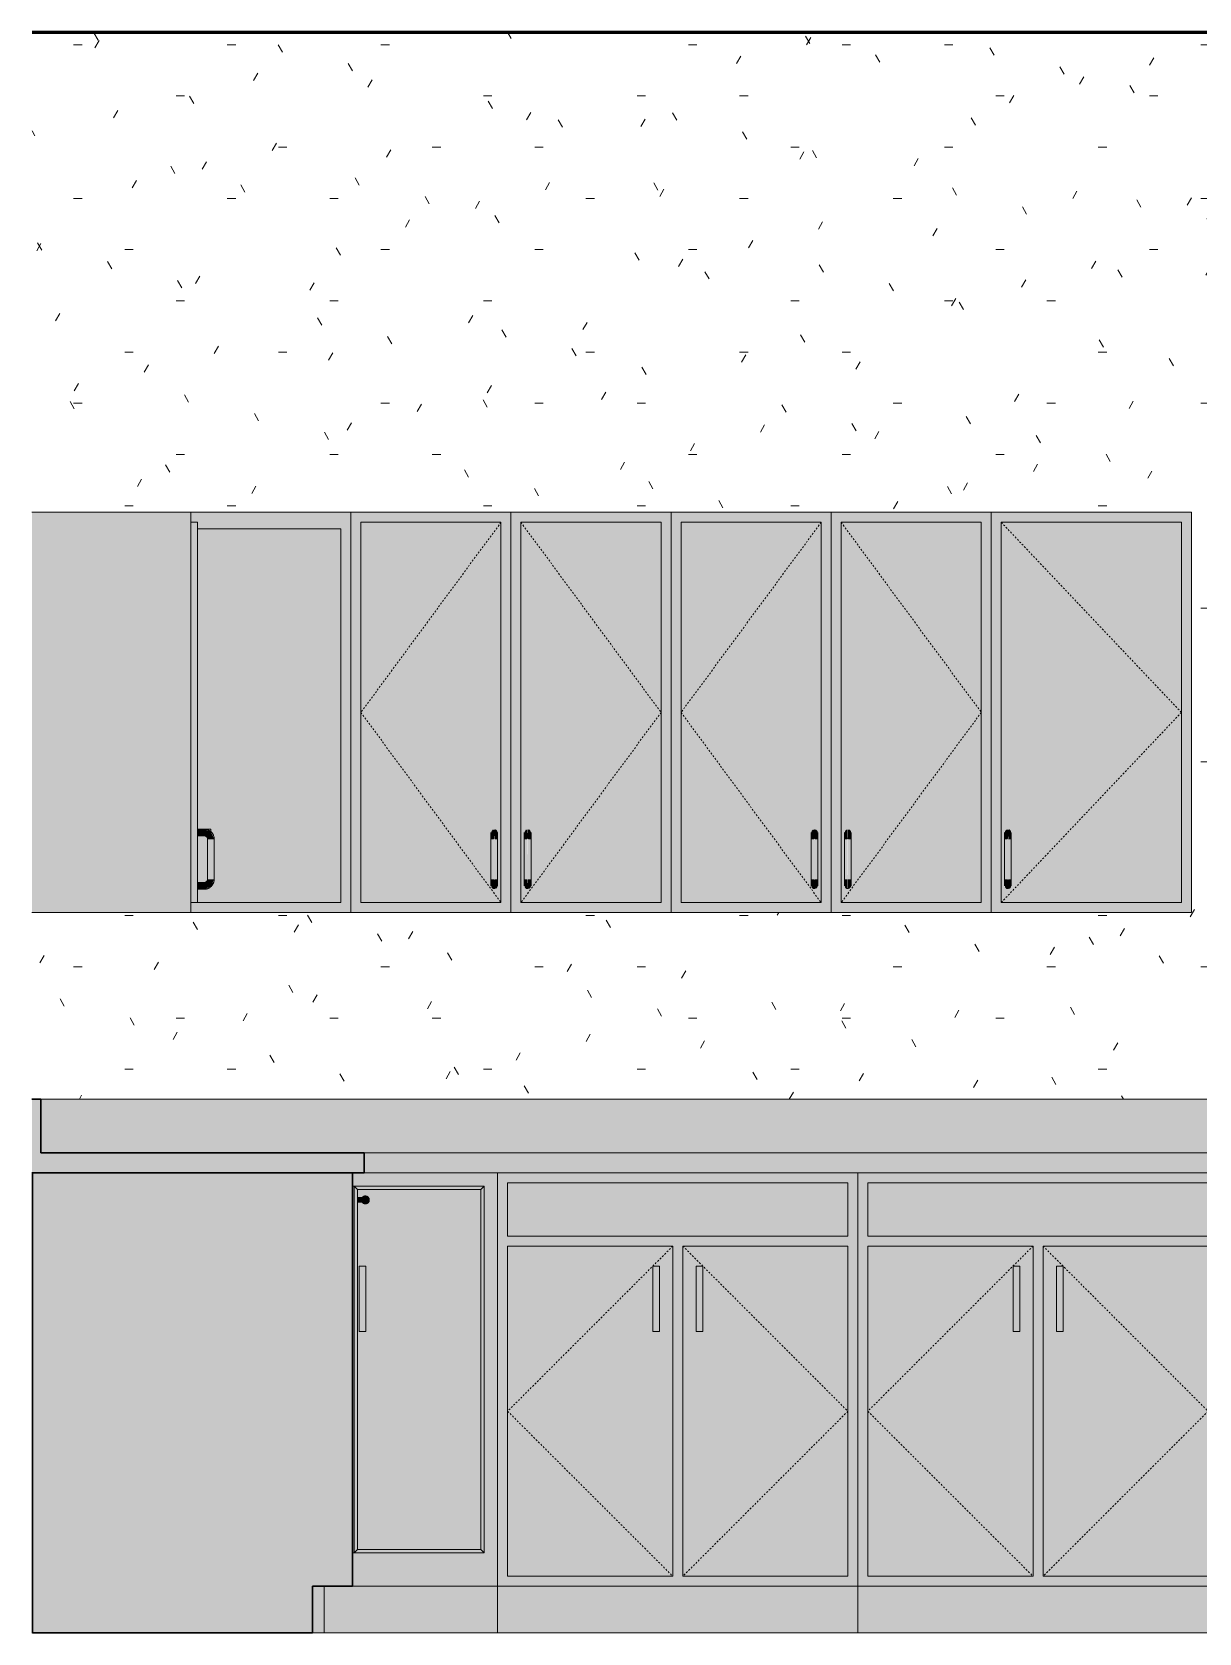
# Model space of a CAD drawing. Header units: inches. Extents: x -1667 to 6641, y -48 to 265.
# Drawn here: x 2823.3 to 2910.7, y 0 to 120 of the extents above; entities that cross this region are included whole.
import ezdxf

# ---------------------------------------------------------------- set-up
doc = ezdxf.new("R2010")
doc.units = ezdxf.units.IN
doc.header["$MEASUREMENT"] = 0
doc.linetypes.add('Dash', pattern=[0.25, 0.125, -0.125])
for name, color, linetype, lineweight in [('A-CLNG', 13, 'Continuous', 18), ('A-WALL-PATT', 111, 'Continuous', 18), ('C-BLDG-PADS', 91, 'Continuous', 9), ('Q-CASE', 31, 'Continuous', 9)]:
    doc.layers.add(name, color=color, linetype=linetype, lineweight=lineweight)
pattern_1 = [(0, (-4408.195, 0), (15.36, 3.84), [0.634, -10.886, 0.634, -10.886, -61.44]), (0, (-4408.195, 0), (15.36, 3.84), [-23.04, 0.634, -22.406, 0.634, -10.886, -26.88]), (0, (-4408.195, 0), (15.36, 3.84), [-57.6, 0.634, -7.046, 0.634, -18.566]), (120, (-4402.435, 1.92), (-11.0055376, 11.3821502), [0.634, -10.886, 0.634, -10.886, -61.44]), (120, (-4402.435, 1.92), (-11.0055376, 11.3821502), [-23.04, 0.634, -22.406, 0.634, -10.886, -26.88]), (120, (-4402.435, 1.92), (-11.0055376, 11.3821502), [-57.6, 0.634, -7.046, 0.634, -18.566]), (240, (-4400.515, 9.6), (-4.3544624, -15.2221502), [0.634, -10.886, 0.634, -10.886, -61.44]), (240, (-4400.515, 9.6), (-4.3544624, -15.2221502), [-23.04, 0.634, -22.406, 0.634, -10.886, -26.88]), (240, (-4400.515, 9.6), (-4.3544624, -15.2221502), [-57.6, 0.634, -7.046, 0.634, -18.566])]

# ---------------------------------------------------------------- blocks, each defined once
blk = doc.blocks.new('Open Source Metal Building_Exterior_rvt-11-COPY ROOM - SOUTH eLEVATION')
at = {"layer": 'C-BLDG-PADS', "color": 250, "lineweight": 18}
blk.add_line((-1452.89, 0), (-1584.94, 0), dxfattribs=at)
blk = doc.blocks.new('Counter Top-L Shaped 2 - 24_ Depth 2-600382-COPY ROOM - SOUTH eLEVATION')
at = {"layer": 'Q-CASE'}
for points in [[(-1560.03, 34.5), (-1560.03, 36), (-1584.28, 36), (-1584.28, 40), (-1584.94, 40), (-1584.94, 34.5), (-1568.43, 34.5)], [(-1551.92, 36), (-1496.03, 36), (-1496.03, 40), (-1584.28, 40), (-1584.28, 36), (-1560.03, 36)], [(-1535.42, 34.5), (-1496.03, 34.5), (-1496.03, 36), (-1560.03, 36), (-1560.03, 34.5), (-1551.92, 34.5)]]:
    blk.add_hatch(color=256, dxfattribs=at).paths.add_polyline_path(points, flags=0)
at = {"layer": 'Q-CASE', "lineweight": 30}
for p, q in [((-1584.28, 40), (-1584.94, 40)), ((-1584.28, 36), (-1584.28, 40)), ((-1560.03, 36), (-1584.28, 36)), ((-1560.03, 34.5), (-1560.03, 36)), ((-1584.94, 34.5), (-1560.03, 34.5))]:
    blk.add_line(p, q, dxfattribs=at)
at = {"layer": 'Q-CASE'}
for p, q in [((-1584.28, 40), (-1496.03, 40)), ((-1496.03, 40), (-1496.03, 36)), ((-1560.03, 36), (-1496.03, 36)), ((-1496.03, 34.5), (-1496.03, 36)), ((-1496.03, 34.5), (-1560.03, 34.5))]:
    blk.add_line(p, q, dxfattribs=at)
blk = doc.blocks.new('Upper Cabinet-Single Door-Wall - 12_-621950-COPY ROOM - SOUTH eLEVATION')
at = {"layer": 'Q-CASE'}
h = blk.add_hatch(color=256, dxfattribs=at)
h.paths.add_polyline_path([(-1560.28, 54), (-1549.03, 54), (-1549.03, 84), (-1561.03, 84), (-1561.03, 54)], flags=0)
h.paths.add_polyline_path([(-1550.89, 54.75), (-1560.28, 54.75), (-1560.28, 83.25), (-1549.78, 83.25), (-1549.78, 54.75), (-1549.86, 54.75)], flags=0)
h = blk.add_hatch(color=256, dxfattribs=at)
h.paths.add_polyline_path([(-1551.92, 54.75), (-1549.78, 54.75), (-1549.78, 83.25), (-1560.28, 83.25), (-1560.28, 54.75)], flags=0)
h.paths.add_polyline_path([(-1550.28, 55.77), (-1550.41, 55.79), (-1550.48, 55.87), (-1550.52, 55.98), (-1550.5, 60.1), (-1550.46, 60.17), (-1550.39, 60.23), (-1550.17, 60.23), (-1550.07, 60.13), (-1550.03, 60.01), (-1550.05, 55.9), (-1550.1, 55.83), (-1550.17, 55.77)], flags=0)
h.paths.add_polyline_path([(-1550.28, 56.45), (-1550.24, 56.5), (-1550.32, 56.5)], flags=0)
h.paths.add_polyline_path([(-1550.32, 59.5), (-1550.24, 59.5), (-1550.28, 59.55), (-1550.3, 59.53)], flags=0)
for points in [[(-1550.52, 59.5), (-1550.32, 59.5), (-1550.28, 59.55), (-1550.28, 60.23), (-1550.41, 60.21), (-1550.48, 60.13), (-1550.52, 60.01), (-1550.51, 59.6)], [(-1550.08, 59.5), (-1550.03, 59.5), (-1550.03, 59.7), (-1550.03, 59.9), (-1550.03, 59.94), (-1550.05, 60.1), (-1550.11, 60.18), (-1550.17, 60.23), (-1550.28, 60.21), (-1550.26, 59.53), (-1550.24, 59.5), (-1550.17, 59.5)], [(-1550.28, 56.5), (-1550.28, 59.5), (-1550.52, 59.5), (-1550.52, 56.5), (-1550.39, 56.5)], [(-1550.17, 56.5), (-1550.03, 56.5), (-1550.03, 59.5), (-1550.28, 59.5), (-1550.28, 56.5)], [(-1550.28, 55.77), (-1550.28, 56.45), (-1550.32, 56.5), (-1550.52, 56.5), (-1550.52, 56.3), (-1550.53, 56.1), (-1550.52, 56.06), (-1550.5, 55.9), (-1550.46, 55.83), (-1550.38, 55.77)], [(-1550.28, 55.77), (-1550.15, 55.79), (-1550.07, 55.87), (-1550.03, 55.98), (-1550.03, 56.5), (-1550.24, 56.5), (-1550.28, 56.45), (-1550.28, 55.77)]]:
    blk.add_hatch(color=256, dxfattribs=at).paths.add_polyline_path(points, flags=0)
for p, q in [((-1549.03, 84), (-1561.03, 84)), ((-1561.03, 84), (-1561.03, 54)), ((-1549.78, 83.25), (-1560.28, 83.25)), ((-1560.28, 83.25), (-1560.28, 54.75)), ((-1549.78, 54.75), (-1549.78, 83.25)), ((-1549.03, 54), (-1549.03, 84)), ((-1550.53, 59.5), (-1550.53, 56.5)), ((-1550.03, 56.5), (-1550.03, 59.5)), ((-1560.28, 54.75), (-1549.78, 54.75)), ((-1561.03, 54), (-1549.03, 54))]:
    blk.add_line(p, q, dxfattribs=at)
at = {"layer": 'Q-CASE', "linetype": 'Dash'}
for p, q in [((-1549.78, 83.25), (-1560.28, 69)), ((-1560.28, 69), (-1549.78, 54.75))]:
    blk.add_line(p, q, dxfattribs=at)
at = {"layer": 'Q-CASE', "flags": 128}
for points in [[(-1550.53, 60), (-1550.53, 60), (-1550.53, 60), (-1550.53, 60), (-1550.53, 59.99), (-1550.53, 59.99), (-1550.53, 59.99), (-1550.53, 59.98), (-1550.53, 59.97), (-1550.53, 59.97), (-1550.53, 59.96), (-1550.53, 59.95), (-1550.53, 59.94), (-1550.53, 59.93), (-1550.53, 59.92), (-1550.53, 59.91), (-1550.53, 59.9), (-1550.53, 59.89), (-1550.53, 59.88), (-1550.53, 59.86), (-1550.53, 59.85), (-1550.53, 59.83), (-1550.53, 59.82), (-1550.53, 59.8), (-1550.53, 59.79), (-1550.53, 59.77), (-1550.53, 59.75), (-1550.53, 59.74), (-1550.53, 59.72), (-1550.53, 59.7), (-1550.53, 59.68), (-1550.53, 59.66), (-1550.53, 59.64), (-1550.53, 59.62), (-1550.53, 59.6), (-1550.53, 59.58), (-1550.53, 59.57), (-1550.53, 59.55), (-1550.53, 59.53), (-1550.53, 59.51), (-1550.53, 59.5)], [(-1550.03, 59.5), (-1550.03, 59.52), (-1550.03, 59.54), (-1550.03, 59.56), (-1550.03, 59.58), (-1550.03, 59.6), (-1550.03, 59.62), (-1550.03, 59.64), (-1550.03, 59.66), (-1550.03, 59.68), (-1550.03, 59.69), (-1550.03, 59.71), (-1550.03, 59.73), (-1550.03, 59.75), (-1550.03, 59.77), (-1550.03, 59.78), (-1550.03, 59.8), (-1550.03, 59.81), (-1550.03, 59.83), (-1550.03, 59.84), (-1550.03, 59.86), (-1550.03, 59.87), (-1550.03, 59.89), (-1550.03, 59.9), (-1550.03, 59.91), (-1550.03, 59.92), (-1550.03, 59.93), (-1550.03, 59.94), (-1550.03, 59.95), (-1550.03, 59.96), (-1550.03, 59.97), (-1550.03, 59.97), (-1550.03, 59.98), (-1550.03, 59.98), (-1550.03, 59.99), (-1550.03, 59.99), (-1550.03, 60), (-1550.03, 60), (-1550.03, 60), (-1550.03, 60)], [(-1550.53, 56.5), (-1550.53, 56.48), (-1550.53, 56.46), (-1550.53, 56.44), (-1550.53, 56.42), (-1550.53, 56.4), (-1550.53, 56.38), (-1550.53, 56.36), (-1550.53, 56.34), (-1550.53, 56.32), (-1550.53, 56.31), (-1550.53, 56.29), (-1550.53, 56.27), (-1550.53, 56.25), (-1550.53, 56.23), (-1550.53, 56.22), (-1550.53, 56.2), (-1550.53, 56.19), (-1550.53, 56.17), (-1550.53, 56.16), (-1550.53, 56.14), (-1550.53, 56.13), (-1550.53, 56.11), (-1550.53, 56.1), (-1550.53, 56.09), (-1550.53, 56.08), (-1550.53, 56.07), (-1550.53, 56.06), (-1550.53, 56.05), (-1550.53, 56.04), (-1550.53, 56.03), (-1550.53, 56.03), (-1550.53, 56.02), (-1550.53, 56.02), (-1550.53, 56.01), (-1550.53, 56.01), (-1550.53, 56), (-1550.53, 56), (-1550.53, 56), (-1550.53, 56)], [(-1550.03, 56), (-1550.03, 56), (-1550.03, 56), (-1550.03, 56), (-1550.03, 56.01), (-1550.03, 56.01), (-1550.03, 56.01), (-1550.03, 56.02), (-1550.03, 56.03), (-1550.03, 56.03), (-1550.03, 56.04), (-1550.03, 56.05), (-1550.03, 56.06), (-1550.03, 56.07), (-1550.03, 56.08), (-1550.03, 56.09), (-1550.03, 56.1), (-1550.03, 56.11), (-1550.03, 56.12), (-1550.03, 56.14), (-1550.03, 56.15), (-1550.03, 56.17), (-1550.03, 56.18), (-1550.03, 56.2), (-1550.03, 56.21), (-1550.03, 56.23), (-1550.03, 56.25), (-1550.03, 56.26), (-1550.03, 56.28), (-1550.03, 56.3), (-1550.03, 56.32), (-1550.03, 56.34), (-1550.03, 56.36), (-1550.03, 56.38), (-1550.03, 56.4), (-1550.03, 56.42), (-1550.03, 56.43), (-1550.03, 56.45), (-1550.03, 56.47), (-1550.03, 56.49), (-1550.03, 56.5)]]:
    blk.add_lwpolyline(points, dxfattribs=at)
blk = doc.blocks.new('Base Cabinet-Double Door Sink Unit - 27_-619205-COPY ROOM - SOUTH eLEVATION')
at = {"layer": 'Q-CASE'}
h = blk.add_hatch(color=256, dxfattribs=at)
h.paths.add_polyline_path([(-1550.03, 3.5), (-1523.03, 3.5), (-1523.03, 34.5), (-1550.03, 34.5), (-1550.03, 22.59)], flags=0)
h.paths.add_polyline_path([(-1537.9, 22.59), (-1538.4, 22.59), (-1538.4, 27.5), (-1537.9, 27.5)], flags=0)
h.paths.add_polyline_path([(-1535.15, 22.59), (-1535.15, 27.5), (-1534.65, 27.5), (-1534.65, 22.59)], flags=0)
h = blk.add_hatch(color=256, dxfattribs=at)
h.paths.add_polyline_path([(-1534.65, 22.59), (-1534.65, 27.5), (-1535.15, 27.5), (-1535.15, 22.59)], flags=0)
h.paths.add_polyline_path([(-1538.4, 22.59), (-1537.9, 22.59), (-1537.9, 27.5), (-1538.4, 27.5)], flags=0)
blk.add_hatch(color=256, dxfattribs=at).paths.add_polyline_path([(-1549.28, 0), (-1523.03, 0), (-1523.03, 3.5), (-1550.03, 3.5), (-1550.03, 0)], flags=0)
for p, q in [((-1550.03, 34.5), (-1550.03, 3.5)), ((-1523.78, 33.75), (-1549.28, 33.75)), ((-1549.28, 33.75), (-1549.28, 29.75)), ((-1523.78, 29.75), (-1523.78, 33.75)), ((-1523.03, 3.5), (-1523.03, 34.5)), ((-1549.28, 29.75), (-1523.78, 29.75)), ((-1536.9, 29), (-1549.28, 29)), ((-1549.28, 29), (-1549.28, 4.25)), ((-1536.9, 4.25), (-1536.9, 29)), ((-1536.15, 4.25), (-1536.15, 29)), ((-1523.78, 29), (-1536.15, 29)), ((-1523.78, 4.25), (-1523.78, 29)), ((-1538.4, 27.5), (-1538.4, 22.59)), ((-1537.9, 27.5), (-1538.4, 27.5)), ((-1537.9, 22.59), (-1537.9, 27.5)), ((-1535.15, 27.5), (-1535.15, 22.59)), ((-1534.65, 27.5), (-1535.15, 27.5)), ((-1534.65, 22.59), (-1534.65, 27.5)), ((-1538.4, 22.59), (-1537.9, 22.59)), ((-1535.15, 22.59), (-1534.65, 22.59)), ((-1549.28, 4.25), (-1536.9, 4.25)), ((-1536.15, 4.25), (-1523.78, 4.25)), ((-1550.03, 3.5), (-1523.03, 3.5)), ((-1550.03, 0), (-1550.03, 3.5)), ((-1523.03, 3.5), (-1523.03, 0))]:
    blk.add_line(p, q, dxfattribs=at)
at = {"layer": 'Q-CASE', "linetype": 'Dash'}
for p, q in [((-1536.9, 29), (-1549.28, 16.62)), ((-1536.15, 29), (-1523.78, 16.62)), ((-1549.28, 16.62), (-1536.9, 4.25)), ((-1523.78, 16.62), (-1536.15, 4.25))]:
    blk.add_line(p, q, dxfattribs=at)
blk = doc.blocks.new('Corner_Base_Cabinet_7113 - L - Shaped Cabinet-618934-COPY ROOM - SOUTH eLEVATION')
at = {"layer": 'Q-CASE'}
h = blk.add_hatch(color=256, dxfattribs=at)
h.paths.add_polyline_path([(-1563.9, 0), (-1563.03, 0), (-1563.03, 3.5), (-1563.9, 3.5), (-1563.9, 3.36)], flags=0)
h.paths.add_polyline_path([(-1584.9, 0), (-1584.9, 34.5), (-1584.94, 34.5), (-1584.94, 0)], flags=0)
for points in [[(-1559.03, 3.5), (-1550.03, 3.5), (-1550.03, 34.5), (-1560.9, 34.5), (-1560.9, 33.5), (-1551.03, 33.5), (-1551.03, 6), (-1560.9, 6), (-1560.9, 3.5), (-1560.53, 3.5)], [(-1560.78, 6), (-1560.78, 33.5), (-1560.9, 33.5), (-1560.9, 6)], [(-1560.78, 6), (-1560.53, 6.25), (-1560.53, 33.25), (-1560.78, 33.5), (-1560.78, 29.99)], [(-1551.92, 33.25), (-1551.28, 33.25), (-1551.03, 33.5), (-1560.78, 33.5), (-1560.53, 33.25)], [(-1560.19, 32.46), (-1560.19, 32.64), (-1560.53, 32.64), (-1560.53, 32.46)], [(-1560.19, 32.28), (-1560.19, 32.46), (-1560.53, 32.46), (-1560.53, 32.28), (-1560.45, 32.28)], [(-1559.65, 32.46), (-1559.71, 32.6), (-1559.85, 32.74), (-1560.04, 32.73), (-1560.19, 32.64), (-1560.19, 32.46), (-1559.79, 32.46)], [(-1559.85, 32.18), (-1559.71, 32.32), (-1559.65, 32.46), (-1560.19, 32.46), (-1560.19, 32.28), (-1560.04, 32.19)], [(-1551.03, 6), (-1551.03, 33.5), (-1551.28, 33.25), (-1551.28, 6.25)], [(-1551.03, 6), (-1551.28, 6.25), (-1560.53, 6.25), (-1560.78, 6), (-1551.92, 6)], [(-1551.92, 0), (-1550.03, 0), (-1550.03, 3.5), (-1563.03, 3.5), (-1563.03, 0), (-1558.8, 0)]]:
    blk.add_hatch(color=256, dxfattribs=at).paths.add_polyline_path(points, flags=0)
h = blk.add_hatch(color=256, dxfattribs=at)
h.paths.add_polyline_path([(-1560.53, 6.25), (-1551.28, 6.25), (-1551.28, 33.25), (-1560.53, 33.25), (-1560.53, 32.64), (-1560.19, 32.64), (-1560.01, 32.73), (-1559.85, 32.74), (-1559.71, 32.59), (-1559.65, 32.46), (-1559.71, 32.32), (-1559.85, 32.18), (-1560.06, 32.2), (-1560.2, 32.28), (-1560.53, 32.28), (-1560.53, 22.59)], flags=0)
h.paths.add_polyline_path([(-1559.9, 22.59), (-1560.4, 22.59), (-1560.4, 27.5), (-1559.9, 27.5)], flags=0)
for p, q in [((-1550.03, 3.5), (-1550.03, 34.5)), ((-1560.9, 33.5), (-1560.78, 33.5)), ((-1560.78, 6), (-1560.78, 33.5)), ((-1560.53, 33.25), (-1560.78, 33.5)), ((-1560.78, 33.5), (-1551.03, 33.5)), ((-1560.53, 33.25), (-1560.53, 6.25)), ((-1551.28, 33.25), (-1560.53, 33.25)), ((-1560.19, 32.64), (-1560.53, 32.64)), ((-1560.19, 32.64), (-1560.19, 32.46)), ((-1560.19, 32.46), (-1560.19, 32.28)), ((-1551.03, 33.5), (-1551.28, 33.25)), ((-1551.28, 6.25), (-1551.28, 33.25)), ((-1551.03, 33.5), (-1551.03, 6)), ((-1560.53, 32.28), (-1560.19, 32.28)), ((-1560.78, 6), (-1560.53, 6.25)), ((-1560.53, 6.25), (-1551.28, 6.25)), ((-1551.03, 6), (-1551.28, 6.25)), ((-1560.9, 6), (-1560.78, 6)), ((-1551.03, 6), (-1560.78, 6)), ((-1563.03, 0), (-1563.03, 3.5)), ((-1560.9, 3.5), (-1559.03, 3.5)), ((-1559.03, 3.5), (-1550.03, 3.5))]:
    blk.add_line(p, q, dxfattribs=at)
at = {"layer": 'Q-CASE', "flags": 128}
for points in [[(-1560.19, 32.64), (-1560.18, 32.64), (-1560.17, 32.65), (-1560.16, 32.66), (-1560.16, 32.67), (-1560.15, 32.68), (-1560.14, 32.69), (-1560.13, 32.7), (-1560.12, 32.7), (-1560.11, 32.71), (-1560.1, 32.72), (-1560.09, 32.72), (-1560.08, 32.73), (-1560.07, 32.73), (-1560.06, 32.74), (-1560.04, 32.74), (-1560.03, 32.74), (-1560.02, 32.75), (-1560.01, 32.75), (-1560, 32.75), (-1559.99, 32.76), (-1559.97, 32.76), (-1559.96, 32.76), (-1559.95, 32.76), (-1559.94, 32.76), (-1559.93, 32.76), (-1559.91, 32.76), (-1559.9, 32.75), (-1559.89, 32.75), (-1559.88, 32.75), (-1559.87, 32.75), (-1559.86, 32.74), (-1559.84, 32.74), (-1559.83, 32.74), (-1559.82, 32.73), (-1559.81, 32.73), (-1559.8, 32.72), (-1559.79, 32.71), (-1559.78, 32.71), (-1559.77, 32.7), (-1559.76, 32.69), (-1559.75, 32.69), (-1559.74, 32.68), (-1559.73, 32.67), (-1559.73, 32.66), (-1559.72, 32.65), (-1559.71, 32.64), (-1559.7, 32.63), (-1559.7, 32.62), (-1559.69, 32.61), (-1559.68, 32.6), (-1559.68, 32.59), (-1559.67, 32.58), (-1559.67, 32.57), (-1559.66, 32.56), (-1559.66, 32.55), (-1559.66, 32.54), (-1559.65, 32.53), (-1559.65, 32.51), (-1559.65, 32.5), (-1559.65, 32.49), (-1559.65, 32.48), (-1559.65, 32.47), (-1559.65, 32.46)], [(-1559.65, 32.46), (-1559.65, 32.45), (-1559.65, 32.44), (-1559.65, 32.42), (-1559.65, 32.41), (-1559.65, 32.4), (-1559.65, 32.39), (-1559.66, 32.38), (-1559.66, 32.37), (-1559.67, 32.35), (-1559.67, 32.34), (-1559.67, 32.33), (-1559.68, 32.32), (-1559.69, 32.31), (-1559.69, 32.3), (-1559.7, 32.29), (-1559.71, 32.28), (-1559.71, 32.27), (-1559.72, 32.26), (-1559.73, 32.25), (-1559.74, 32.24), (-1559.75, 32.24), (-1559.76, 32.23), (-1559.76, 32.22), (-1559.77, 32.21), (-1559.78, 32.21), (-1559.79, 32.2), (-1559.81, 32.2), (-1559.82, 32.19), (-1559.83, 32.19), (-1559.84, 32.18), (-1559.85, 32.18), (-1559.86, 32.17), (-1559.87, 32.17), (-1559.88, 32.17), (-1559.9, 32.17), (-1559.91, 32.16), (-1559.92, 32.16), (-1559.93, 32.16), (-1559.94, 32.16), (-1559.96, 32.16), (-1559.97, 32.16), (-1559.98, 32.16), (-1559.99, 32.16), (-1560, 32.17), (-1560.02, 32.17), (-1560.03, 32.17), (-1560.04, 32.18), (-1560.05, 32.18), (-1560.06, 32.18), (-1560.07, 32.19), (-1560.08, 32.19), (-1560.09, 32.2), (-1560.1, 32.21), (-1560.11, 32.21), (-1560.12, 32.22), (-1560.13, 32.23), (-1560.14, 32.23), (-1560.15, 32.24), (-1560.16, 32.25), (-1560.17, 32.26), (-1560.18, 32.27), (-1560.18, 32.28), (-1560.19, 32.28)]]:
    blk.add_lwpolyline(points, dxfattribs=at)
blk = doc.blocks.new('Base Cabinet-Double Door Sink Unit - 27_-V31-COPY ROOM - SOUTH eLEVATION')
at = {"layer": 'Q-CASE'}
for points in [[(-1584.9, 0), (-1563.9, 0), (-1563.9, 3.5), (-1560.9, 3.5), (-1560.9, 34.5), (-1584.9, 34.5), (-1584.9, 29.99)], [(-1559.9, 22.59), (-1559.9, 27.5), (-1560.4, 27.5), (-1560.4, 22.59)]]:
    blk.add_hatch(color=256, dxfattribs=at).paths.add_polyline_path(points, flags=0)
at = {"layer": 'Q-CASE', "lineweight": 30}
for p, q in [((-1584.81, 34.5), (-1584.9, 34.5)), ((-1584.9, 34.5), (-1584.9, 0)), ((-1561, 34.5), (-1584.81, 34.5)), ((-1560.9, 34.5), (-1561, 34.5)), ((-1560.9, 3.5), (-1560.9, 34.5)), ((-1563.9, 0), (-1563.9, 3.5)), ((-1563.9, 3.5), (-1561, 3.5)), ((-1561, 3.5), (-1560.9, 3.5)), ((-1584.9, 0), (-1563.9, 0))]:
    blk.add_line(p, q, dxfattribs=at)
at = {"layer": 'Q-CASE'}
for p, q in [((-1560.4, 22.59), (-1560.4, 27.5)), ((-1560.4, 27.5), (-1559.9, 27.5)), ((-1559.9, 27.5), (-1559.9, 22.59)), ((-1559.9, 22.59), (-1560.4, 22.59))]:
    blk.add_line(p, q, dxfattribs=at)
blk = doc.blocks.new('Upper Cabinet-Corner Unit Square-Wall - 12_ Depth-621841-COPY ROOM - SOUTH eLEVATION')
at = {"layer": 'Q-CASE'}
for points in [[(-1573.03, 54), (-1561.03, 54), (-1561.03, 84), (-1573.03, 84), (-1573.03, 83.25), (-1572.53, 83.25), (-1572.53, 82.75), (-1561.78, 82.75), (-1561.78, 54.75), (-1573.03, 54.75)], [(-1572.53, 54.75), (-1561.78, 54.75), (-1561.78, 82.75), (-1572.53, 82.75), (-1572.53, 60.25), (-1571.53, 60.25), (-1571.51, 60.03), (-1571.49, 60.01), (-1571.31, 59.53), (-1571.3, 59.5), (-1571.28, 59.5), (-1571.28, 56.5), (-1571.3, 56.5), (-1571.32, 56.4), (-1571.52, 55.96), (-1571.93, 55.79), (-1572.03, 55.77), (-1572.04, 55.75), (-1572.53, 55.75), (-1572.53, 55.31)]]:
    blk.add_hatch(color=256, dxfattribs=at).paths.add_polyline_path(points, flags=0)
h = blk.add_hatch(color=256, dxfattribs=at)
h.paths.add_polyline_path([(-1572.03, 56.25), (-1571.85, 56.32), (-1571.78, 56.52), (-1571.79, 59.53), (-1571.85, 59.68), (-1572.04, 59.75), (-1572.53, 59.75), (-1572.53, 56.25), (-1572.04, 56.25)], flags=0)
h.paths.add_polyline_path([(-1571.53, 60.04), (-1571.53, 60.25), (-1572.03, 60.25), (-1572.03, 60.23), (-1571.87, 60.19), (-1571.56, 60.06)], flags=0)
for p, q in [((-1573.03, 84), (-1561.03, 84)), ((-1561.03, 84), (-1561.03, 54)), ((-1561.78, 82.75), (-1572.53, 82.75)), ((-1561.78, 54.75), (-1561.78, 82.75)), ((-1572.03, 60.25), (-1571.53, 60.25)), ((-1571.53, 60.25), (-1571.53, 60.04)), ((-1572.53, 54.75), (-1561.78, 54.75)), ((-1561.03, 54), (-1573.03, 54))]:
    blk.add_line(p, q, dxfattribs=at)
blk = doc.blocks.new('Upper Cabinet-Single Door-Wall - 12_-621969-COPY ROOM - SOUTH eLEVATION')
at = {"layer": 'Q-CASE'}
h = blk.add_hatch(color=256, dxfattribs=at)
h.paths.add_polyline_path([(-1549.03, 54), (-1537.03, 54), (-1537.03, 84), (-1549.03, 84), (-1549.03, 56.24)], flags=0)
h.paths.add_polyline_path([(-1543.67, 54.75), (-1548.28, 54.75), (-1548.28, 83.25), (-1537.78, 83.25), (-1537.78, 54.75)], flags=0)
h = blk.add_hatch(color=256, dxfattribs=at)
h.paths.add_polyline_path([(-1546.77, 54.75), (-1537.78, 54.75), (-1537.78, 83.25), (-1548.28, 83.25), (-1548.28, 54.75), (-1547.8, 54.75)], flags=0)
h.paths.add_polyline_path([(-1547.78, 55.77), (-1547.91, 55.79), (-1547.98, 55.87), (-1548.02, 55.98), (-1548, 60.1), (-1547.96, 60.17), (-1547.89, 60.23), (-1547.66, 60.22), (-1547.57, 60.13), (-1547.53, 60.01), (-1547.55, 55.9), (-1547.61, 55.82), (-1547.67, 55.77)], flags=0)
h.paths.add_polyline_path([(-1547.78, 56.45), (-1547.74, 56.5), (-1547.82, 56.5), (-1547.8, 56.48)], flags=0)
h.paths.add_polyline_path([(-1547.8, 59.5), (-1547.74, 59.5), (-1547.78, 59.55), (-1547.82, 59.5)], flags=0)
for points in [[(-1548.02, 59.5), (-1547.82, 59.5), (-1547.78, 59.55), (-1547.8, 60.23), (-1547.91, 60.21), (-1547.98, 60.13), (-1548.02, 60.01), (-1548.01, 59.6)], [(-1547.67, 59.5), (-1547.53, 59.5), (-1547.53, 59.7), (-1547.53, 59.9), (-1547.53, 59.94), (-1547.55, 60.1), (-1547.6, 60.17), (-1547.67, 60.23), (-1547.78, 60.21), (-1547.78, 59.55), (-1547.74, 59.5)], [(-1547.97, 56.5), (-1547.78, 56.5), (-1547.8, 59.5), (-1548.02, 59.5), (-1548.02, 56.5)], [(-1547.53, 56.5), (-1547.53, 59.5), (-1547.78, 59.5), (-1547.78, 56.5), (-1547.58, 56.5)], [(-1547.78, 55.77), (-1547.8, 56.48), (-1547.82, 56.5), (-1548.02, 56.5), (-1548.02, 56.3), (-1548.03, 56.1), (-1548.02, 56.06), (-1548, 55.9), (-1547.96, 55.83), (-1547.89, 55.77), (-1547.8, 55.77)], [(-1547.78, 55.77), (-1547.65, 55.79), (-1547.57, 55.87), (-1547.53, 55.98), (-1547.53, 56.5), (-1547.74, 56.5), (-1547.78, 56.45), (-1547.78, 55.79)]]:
    blk.add_hatch(color=256, dxfattribs=at).paths.add_polyline_path(points, flags=0)
for p, q in [((-1549.03, 84), (-1549.03, 54)), ((-1537.03, 84), (-1549.03, 84)), ((-1548.28, 83.25), (-1548.28, 54.75)), ((-1537.78, 83.25), (-1548.28, 83.25)), ((-1537.78, 54.75), (-1537.78, 83.25)), ((-1537.03, 54), (-1537.03, 84)), ((-1548.03, 59.5), (-1548.03, 56.5)), ((-1547.53, 56.5), (-1547.53, 59.5)), ((-1548.28, 54.75), (-1537.78, 54.75)), ((-1549.03, 54), (-1537.03, 54))]:
    blk.add_line(p, q, dxfattribs=at)
at = {"layer": 'Q-CASE', "linetype": 'Dash'}
for p, q in [((-1548.28, 83.25), (-1537.78, 69)), ((-1537.78, 69), (-1548.28, 54.75))]:
    blk.add_line(p, q, dxfattribs=at)
at = {"layer": 'Q-CASE', "flags": 128}
for points in [[(-1548.03, 60), (-1548.03, 60), (-1548.03, 60), (-1548.03, 60), (-1548.03, 59.99), (-1548.03, 59.99), (-1548.03, 59.99), (-1548.03, 59.98), (-1548.03, 59.97), (-1548.03, 59.97), (-1548.03, 59.96), (-1548.03, 59.95), (-1548.03, 59.94), (-1548.03, 59.93), (-1548.03, 59.92), (-1548.03, 59.91), (-1548.03, 59.9), (-1548.03, 59.89), (-1548.03, 59.88), (-1548.03, 59.86), (-1548.03, 59.85), (-1548.03, 59.83), (-1548.03, 59.82), (-1548.03, 59.8), (-1548.03, 59.79), (-1548.03, 59.77), (-1548.03, 59.75), (-1548.03, 59.74), (-1548.03, 59.72), (-1548.03, 59.7), (-1548.03, 59.68), (-1548.03, 59.66), (-1548.03, 59.64), (-1548.03, 59.62), (-1548.03, 59.6), (-1548.03, 59.58), (-1548.03, 59.57), (-1548.03, 59.55), (-1548.03, 59.53), (-1548.03, 59.51), (-1548.03, 59.5)], [(-1547.53, 59.5), (-1547.53, 59.52), (-1547.53, 59.54), (-1547.53, 59.56), (-1547.53, 59.58), (-1547.53, 59.6), (-1547.53, 59.62), (-1547.53, 59.64), (-1547.53, 59.66), (-1547.53, 59.68), (-1547.53, 59.69), (-1547.53, 59.71), (-1547.53, 59.73), (-1547.53, 59.75), (-1547.53, 59.77), (-1547.53, 59.78), (-1547.53, 59.8), (-1547.53, 59.81), (-1547.53, 59.83), (-1547.53, 59.84), (-1547.53, 59.86), (-1547.53, 59.87), (-1547.53, 59.89), (-1547.53, 59.9), (-1547.53, 59.91), (-1547.53, 59.92), (-1547.53, 59.93), (-1547.53, 59.94), (-1547.53, 59.95), (-1547.53, 59.96), (-1547.53, 59.97), (-1547.53, 59.97), (-1547.53, 59.98), (-1547.53, 59.98), (-1547.53, 59.99), (-1547.53, 59.99), (-1547.53, 60), (-1547.53, 60), (-1547.53, 60), (-1547.53, 60)], [(-1548.03, 56.5), (-1548.03, 56.48), (-1548.03, 56.46), (-1548.03, 56.44), (-1548.03, 56.42), (-1548.03, 56.4), (-1548.03, 56.38), (-1548.03, 56.36), (-1548.03, 56.34), (-1548.03, 56.32), (-1548.03, 56.31), (-1548.03, 56.29), (-1548.03, 56.27), (-1548.03, 56.25), (-1548.03, 56.23), (-1548.03, 56.22), (-1548.03, 56.2), (-1548.03, 56.19), (-1548.03, 56.17), (-1548.03, 56.16), (-1548.03, 56.14), (-1548.03, 56.13), (-1548.03, 56.11), (-1548.03, 56.1), (-1548.03, 56.09), (-1548.03, 56.08), (-1548.03, 56.07), (-1548.03, 56.06), (-1548.03, 56.05), (-1548.03, 56.04), (-1548.03, 56.03), (-1548.03, 56.03), (-1548.03, 56.02), (-1548.03, 56.02), (-1548.03, 56.01), (-1548.03, 56.01), (-1548.03, 56), (-1548.03, 56), (-1548.03, 56), (-1548.03, 56)], [(-1547.53, 56), (-1547.53, 56), (-1547.53, 56), (-1547.53, 56), (-1547.53, 56.01), (-1547.53, 56.01), (-1547.53, 56.01), (-1547.53, 56.02), (-1547.53, 56.03), (-1547.53, 56.03), (-1547.53, 56.04), (-1547.53, 56.05), (-1547.53, 56.06), (-1547.53, 56.07), (-1547.53, 56.08), (-1547.53, 56.09), (-1547.53, 56.1), (-1547.53, 56.11), (-1547.53, 56.12), (-1547.53, 56.14), (-1547.53, 56.15), (-1547.53, 56.17), (-1547.53, 56.18), (-1547.53, 56.2), (-1547.53, 56.21), (-1547.53, 56.23), (-1547.53, 56.25), (-1547.53, 56.26), (-1547.53, 56.28), (-1547.53, 56.3), (-1547.53, 56.32), (-1547.53, 56.34), (-1547.53, 56.36), (-1547.53, 56.38), (-1547.53, 56.4), (-1547.53, 56.42), (-1547.53, 56.43), (-1547.53, 56.45), (-1547.53, 56.47), (-1547.53, 56.49), (-1547.53, 56.5)]]:
    blk.add_lwpolyline(points, dxfattribs=at)
blk = doc.blocks.new('Upper Cabinet-Single Door-Wall - 15_-622052-COPY ROOM - SOUTH eLEVATION')
at = {"layer": 'Q-CASE'}
h = blk.add_hatch(color=256, dxfattribs=at)
h.paths.add_polyline_path([(-1513.03, 54), (-1498.03, 54), (-1498.03, 84), (-1513.03, 84), (-1513.03, 56.24)], flags=0)
h.paths.add_polyline_path([(-1512.28, 54.75), (-1512.28, 83.25), (-1498.78, 83.25), (-1498.78, 54.75), (-1511.69, 54.75)], flags=0)
h = blk.add_hatch(color=256, dxfattribs=at)
h.paths.add_polyline_path([(-1512.28, 54.75), (-1498.78, 54.75), (-1498.78, 83.25), (-1512.28, 83.25), (-1512.28, 55.31)], flags=0)
h.paths.add_polyline_path([(-1511.78, 55.77), (-1511.91, 55.79), (-1511.98, 55.87), (-1512.02, 55.98), (-1512, 60.1), (-1511.94, 60.18), (-1511.89, 60.23), (-1511.66, 60.22), (-1511.57, 60.13), (-1511.53, 60.01), (-1511.55, 55.9), (-1511.6, 55.83), (-1511.69, 55.77)], flags=0)
h.paths.add_polyline_path([(-1511.78, 56.45), (-1511.74, 56.5), (-1511.82, 56.5)], flags=0)
h.paths.add_polyline_path([(-1511.74, 59.5), (-1511.78, 59.55), (-1511.82, 59.5), (-1511.78, 59.5)], flags=0)
for points in [[(-1511.97, 59.5), (-1511.82, 59.5), (-1511.78, 59.55), (-1511.78, 60.23), (-1511.91, 60.21), (-1511.98, 60.13), (-1512.02, 60.01), (-1512.02, 59.5)], [(-1511.74, 59.5), (-1511.53, 59.5), (-1511.53, 59.7), (-1511.53, 59.9), (-1511.53, 59.94), (-1511.55, 60.1), (-1511.6, 60.17), (-1511.67, 60.23), (-1511.78, 60.21), (-1511.76, 59.53)], [(-1511.89, 56.5), (-1511.78, 56.5), (-1511.78, 59.5), (-1512.02, 59.5), (-1512.02, 56.5), (-1511.97, 56.5)], [(-1511.53, 56.5), (-1511.53, 59.5), (-1511.78, 59.5), (-1511.78, 56.5), (-1511.58, 56.5)], [(-1511.78, 55.77), (-1511.78, 56.45), (-1511.82, 56.5), (-1512.02, 56.5), (-1512.02, 56.3), (-1512.03, 56.1), (-1512.02, 56.06), (-1512, 55.9), (-1511.95, 55.82), (-1511.89, 55.77)], [(-1511.78, 55.77), (-1511.65, 55.79), (-1511.57, 55.87), (-1511.53, 55.98), (-1511.53, 56.5), (-1511.74, 56.5), (-1511.78, 56.45), (-1511.78, 55.77)]]:
    blk.add_hatch(color=256, dxfattribs=at).paths.add_polyline_path(points, flags=0)
for p, q in [((-1513.03, 84), (-1513.03, 54)), ((-1498.03, 84), (-1513.03, 84)), ((-1512.28, 83.25), (-1512.28, 54.75)), ((-1498.78, 83.25), (-1512.28, 83.25)), ((-1498.78, 54.75), (-1498.78, 83.25)), ((-1498.03, 54), (-1498.03, 84)), ((-1512.03, 59.5), (-1512.03, 56.5)), ((-1511.53, 56.5), (-1511.53, 59.5)), ((-1512.28, 54.75), (-1498.78, 54.75)), ((-1513.03, 54), (-1498.03, 54))]:
    blk.add_line(p, q, dxfattribs=at)
at = {"layer": 'Q-CASE', "linetype": 'Dash'}
for p, q in [((-1512.28, 83.25), (-1498.78, 69)), ((-1498.78, 69), (-1512.28, 54.75))]:
    blk.add_line(p, q, dxfattribs=at)
at = {"layer": 'Q-CASE', "flags": 128}
for points in [[(-1512.03, 60), (-1512.03, 60), (-1512.03, 60), (-1512.03, 60), (-1512.03, 59.99), (-1512.03, 59.99), (-1512.03, 59.99), (-1512.03, 59.98), (-1512.03, 59.97), (-1512.03, 59.97), (-1512.03, 59.96), (-1512.03, 59.95), (-1512.03, 59.94), (-1512.03, 59.93), (-1512.03, 59.92), (-1512.03, 59.91), (-1512.03, 59.9), (-1512.03, 59.89), (-1512.03, 59.88), (-1512.03, 59.86), (-1512.03, 59.85), (-1512.03, 59.83), (-1512.03, 59.82), (-1512.03, 59.8), (-1512.03, 59.79), (-1512.03, 59.77), (-1512.03, 59.75), (-1512.03, 59.74), (-1512.03, 59.72), (-1512.03, 59.7), (-1512.03, 59.68), (-1512.03, 59.66), (-1512.03, 59.64), (-1512.03, 59.62), (-1512.03, 59.6), (-1512.03, 59.58), (-1512.03, 59.57), (-1512.03, 59.55), (-1512.03, 59.53), (-1512.03, 59.51), (-1512.03, 59.5)], [(-1511.53, 59.5), (-1511.53, 59.52), (-1511.53, 59.54), (-1511.53, 59.56), (-1511.53, 59.58), (-1511.53, 59.6), (-1511.53, 59.62), (-1511.53, 59.64), (-1511.53, 59.66), (-1511.53, 59.68), (-1511.53, 59.69), (-1511.53, 59.71), (-1511.53, 59.73), (-1511.53, 59.75), (-1511.53, 59.77), (-1511.53, 59.78), (-1511.53, 59.8), (-1511.53, 59.81), (-1511.53, 59.83), (-1511.53, 59.84), (-1511.53, 59.86), (-1511.53, 59.87), (-1511.53, 59.89), (-1511.53, 59.9), (-1511.53, 59.91), (-1511.53, 59.92), (-1511.53, 59.93), (-1511.53, 59.94), (-1511.53, 59.95), (-1511.53, 59.96), (-1511.53, 59.97), (-1511.53, 59.97), (-1511.53, 59.98), (-1511.53, 59.98), (-1511.53, 59.99), (-1511.53, 59.99), (-1511.53, 60), (-1511.53, 60), (-1511.53, 60), (-1511.53, 60)], [(-1512.03, 56.5), (-1512.03, 56.48), (-1512.03, 56.46), (-1512.03, 56.44), (-1512.03, 56.42), (-1512.03, 56.4), (-1512.03, 56.38), (-1512.03, 56.36), (-1512.03, 56.34), (-1512.03, 56.32), (-1512.03, 56.31), (-1512.03, 56.29), (-1512.03, 56.27), (-1512.03, 56.25), (-1512.03, 56.23), (-1512.03, 56.22), (-1512.03, 56.2), (-1512.03, 56.19), (-1512.03, 56.17), (-1512.03, 56.16), (-1512.03, 56.14), (-1512.03, 56.13), (-1512.03, 56.11), (-1512.03, 56.1), (-1512.03, 56.09), (-1512.03, 56.08), (-1512.03, 56.07), (-1512.03, 56.06), (-1512.03, 56.05), (-1512.03, 56.04), (-1512.03, 56.03), (-1512.03, 56.03), (-1512.03, 56.02), (-1512.03, 56.02), (-1512.03, 56.01), (-1512.03, 56.01), (-1512.03, 56), (-1512.03, 56), (-1512.03, 56), (-1512.03, 56)], [(-1511.53, 56), (-1511.53, 56), (-1511.53, 56), (-1511.53, 56), (-1511.53, 56.01), (-1511.53, 56.01), (-1511.53, 56.01), (-1511.53, 56.02), (-1511.53, 56.03), (-1511.53, 56.03), (-1511.53, 56.04), (-1511.53, 56.05), (-1511.53, 56.06), (-1511.53, 56.07), (-1511.53, 56.08), (-1511.53, 56.09), (-1511.53, 56.1), (-1511.53, 56.11), (-1511.53, 56.12), (-1511.53, 56.14), (-1511.53, 56.15), (-1511.53, 56.17), (-1511.53, 56.18), (-1511.53, 56.2), (-1511.53, 56.21), (-1511.53, 56.23), (-1511.53, 56.25), (-1511.53, 56.26), (-1511.53, 56.28), (-1511.53, 56.3), (-1511.53, 56.32), (-1511.53, 56.34), (-1511.53, 56.36), (-1511.53, 56.38), (-1511.53, 56.4), (-1511.53, 56.42), (-1511.53, 56.43), (-1511.53, 56.45), (-1511.53, 56.47), (-1511.53, 56.49), (-1511.53, 56.5)]]:
    blk.add_lwpolyline(points, dxfattribs=at)
blk = doc.blocks.new('Upper Cabinet-Double Door-Wall - 24_-V33-COPY ROOM - SOUTH eLEVATION')
at = {"layer": 'Q-CASE'}
for points in [[(-1573.03, 54), (-1573.03, 84), (-1584.94, 84), (-1584.94, 54), (-1576.68, 54)], [(-1572.53, 54.75), (-1572.53, 83.25), (-1573.03, 83.25), (-1573.03, 54.75), (-1572.56, 54.75)], [(-1572.03, 59.75), (-1572.04, 60.25), (-1572.53, 60.25), (-1572.53, 59.75), (-1572.04, 59.75)], [(-1571.63, 59.5), (-1571.3, 59.5), (-1571.32, 59.6), (-1571.52, 60.04), (-1571.93, 60.21), (-1572.03, 60.21), (-1572.03, 59.75), (-1571.85, 59.68), (-1571.78, 59.5), (-1571.68, 59.5)], [(-1571.58, 56.5), (-1571.28, 56.5), (-1571.28, 59.5), (-1571.78, 59.5), (-1571.78, 56.5), (-1571.63, 56.5)], [(-1572.03, 55.77), (-1571.93, 55.79), (-1571.5, 55.97), (-1571.32, 56.4), (-1571.32, 56.5), (-1571.78, 56.5), (-1571.85, 56.32), (-1572.03, 56.24), (-1572.03, 55.77)], [(-1572.03, 55.75), (-1572.04, 56.25), (-1572.53, 56.24), (-1572.53, 55.75), (-1572.04, 55.75)]]:
    blk.add_hatch(color=256, dxfattribs=at).paths.add_polyline_path(points, flags=0)
for p, q in [((-1573.03, 84), (-1584.94, 84)), ((-1573.03, 84), (-1573.03, 54)), ((-1573.03, 83.25), (-1572.53, 83.25)), ((-1572.53, 83.25), (-1572.53, 54.75)), ((-1572.03, 60.25), (-1572.53, 60.25)), ((-1572.53, 59.75), (-1572.03, 59.75)), ((-1571.78, 59.5), (-1571.78, 56.5)), ((-1571.28, 56.5), (-1571.28, 59.5)), ((-1572.03, 56.25), (-1572.53, 56.25)), ((-1572.53, 55.75), (-1572.03, 55.75)), ((-1573.03, 54.75), (-1572.53, 54.75)), ((-1573.03, 54), (-1584.94, 54))]:
    blk.add_line(p, q, dxfattribs=at)
at = {"layer": 'Q-CASE', "flags": 128}
for points in [[(-1571.28, 59.5), (-1571.28, 59.53), (-1571.28, 59.56), (-1571.28, 59.59), (-1571.29, 59.62), (-1571.29, 59.65), (-1571.3, 59.68), (-1571.31, 59.71), (-1571.32, 59.74), (-1571.33, 59.76), (-1571.34, 59.79), (-1571.35, 59.82), (-1571.36, 59.85), (-1571.38, 59.87), (-1571.39, 59.9), (-1571.41, 59.92), (-1571.43, 59.95), (-1571.44, 59.97), (-1571.46, 59.99), (-1571.48, 60.02), (-1571.51, 60.04), (-1571.53, 60.06), (-1571.55, 60.08), (-1571.57, 60.1), (-1571.6, 60.11), (-1571.62, 60.13), (-1571.65, 60.15), (-1571.67, 60.16), (-1571.7, 60.18), (-1571.73, 60.19), (-1571.76, 60.2), (-1571.78, 60.21), (-1571.81, 60.22), (-1571.84, 60.23), (-1571.87, 60.23), (-1571.9, 60.24), (-1571.93, 60.24), (-1571.96, 60.25), (-1571.99, 60.25), (-1572.02, 60.25), (-1572.03, 60.25)], [(-1571.51, 60.04), (-1571.53, 60.06), (-1571.55, 60.08), (-1571.57, 60.1), (-1571.6, 60.11), (-1571.62, 60.13), (-1571.65, 60.15), (-1571.67, 60.16), (-1571.7, 60.18), (-1571.73, 60.19), (-1571.76, 60.2), (-1571.78, 60.21), (-1571.81, 60.22), (-1571.84, 60.23), (-1571.87, 60.23), (-1571.9, 60.24), (-1571.93, 60.24), (-1571.96, 60.25), (-1571.99, 60.25), (-1572.02, 60.25), (-1572.03, 60.25)], [(-1571.28, 59.5), (-1571.28, 59.53), (-1571.28, 59.56), (-1571.28, 59.59), (-1571.29, 59.62), (-1571.29, 59.65), (-1571.3, 59.68), (-1571.31, 59.71), (-1571.32, 59.74), (-1571.33, 59.76), (-1571.34, 59.79), (-1571.35, 59.82), (-1571.36, 59.85), (-1571.38, 59.87), (-1571.39, 59.9), (-1571.41, 59.92), (-1571.43, 59.95), (-1571.44, 59.97), (-1571.46, 59.99), (-1571.48, 60.02)], [(-1572.03, 59.75), (-1572.02, 59.75), (-1572.01, 59.75), (-1572, 59.75), (-1571.99, 59.75), (-1571.98, 59.75), (-1571.97, 59.74), (-1571.96, 59.74), (-1571.95, 59.74), (-1571.94, 59.73), (-1571.93, 59.73), (-1571.92, 59.73), (-1571.91, 59.72), (-1571.9, 59.72), (-1571.89, 59.71), (-1571.89, 59.71), (-1571.88, 59.7), (-1571.87, 59.69), (-1571.86, 59.69), (-1571.86, 59.68), (-1571.85, 59.67), (-1571.84, 59.67), (-1571.84, 59.66), (-1571.83, 59.65), (-1571.82, 59.64), (-1571.82, 59.64), (-1571.81, 59.63), (-1571.81, 59.62), (-1571.8, 59.61), (-1571.8, 59.6), (-1571.79, 59.59), (-1571.79, 59.58), (-1571.79, 59.57), (-1571.79, 59.56), (-1571.78, 59.55), (-1571.78, 59.54), (-1571.78, 59.53), (-1571.78, 59.52), (-1571.78, 59.51), (-1571.78, 59.5), (-1571.78, 59.5)], [(-1572.03, 55.75), (-1572, 55.75), (-1571.97, 55.75), (-1571.94, 55.76), (-1571.91, 55.76), (-1571.88, 55.76), (-1571.85, 55.77), (-1571.82, 55.78), (-1571.79, 55.79), (-1571.76, 55.8), (-1571.74, 55.81), (-1571.71, 55.82), (-1571.68, 55.83), (-1571.66, 55.85), (-1571.63, 55.86), (-1571.6, 55.88), (-1571.58, 55.9), (-1571.56, 55.92), (-1571.53, 55.94), (-1571.51, 55.96), (-1571.49, 55.98), (-1571.47, 56), (-1571.45, 56.02), (-1571.43, 56.05), (-1571.41, 56.07), (-1571.4, 56.09), (-1571.38, 56.12), (-1571.37, 56.15), (-1571.35, 56.17), (-1571.34, 56.2), (-1571.33, 56.23), (-1571.32, 56.26), (-1571.31, 56.28), (-1571.3, 56.31), (-1571.29, 56.34), (-1571.29, 56.37), (-1571.28, 56.4), (-1571.28, 56.43), (-1571.28, 56.46), (-1571.28, 56.49), (-1571.28, 56.5)], [(-1571.78, 56.5), (-1571.78, 56.49), (-1571.78, 56.48), (-1571.78, 56.47), (-1571.78, 56.46), (-1571.78, 56.45), (-1571.78, 56.44), (-1571.79, 56.43), (-1571.79, 56.42), (-1571.79, 56.41), (-1571.8, 56.4), (-1571.8, 56.39), (-1571.81, 56.38), (-1571.81, 56.38), (-1571.82, 56.37), (-1571.82, 56.36), (-1571.83, 56.35), (-1571.83, 56.34), (-1571.84, 56.34), (-1571.85, 56.33), (-1571.85, 56.32), (-1571.86, 56.31), (-1571.87, 56.31), (-1571.88, 56.3), (-1571.88, 56.3), (-1571.89, 56.29), (-1571.9, 56.28), (-1571.91, 56.28), (-1571.92, 56.27), (-1571.93, 56.27), (-1571.94, 56.27), (-1571.95, 56.26), (-1571.96, 56.26), (-1571.97, 56.26), (-1571.98, 56.26), (-1571.99, 56.25), (-1572, 56.25), (-1572.01, 56.25), (-1572.02, 56.25), (-1572.03, 56.25), (-1572.03, 56.25)], [(-1571.49, 55.98), (-1571.47, 56), (-1571.45, 56.02), (-1571.43, 56.05), (-1571.41, 56.07), (-1571.4, 56.09), (-1571.38, 56.12), (-1571.37, 56.15), (-1571.35, 56.17), (-1571.34, 56.2), (-1571.33, 56.23), (-1571.32, 56.26), (-1571.31, 56.28), (-1571.3, 56.31), (-1571.29, 56.34), (-1571.29, 56.37), (-1571.28, 56.4), (-1571.28, 56.43), (-1571.28, 56.46), (-1571.28, 56.49), (-1571.28, 56.5)], [(-1572.03, 55.75), (-1572, 55.75), (-1571.97, 55.75), (-1571.94, 55.76), (-1571.91, 55.76), (-1571.88, 55.76), (-1571.85, 55.77), (-1571.82, 55.78), (-1571.79, 55.79), (-1571.76, 55.8), (-1571.74, 55.81), (-1571.71, 55.82), (-1571.68, 55.83), (-1571.66, 55.85), (-1571.63, 55.86), (-1571.6, 55.88), (-1571.58, 55.9), (-1571.56, 55.92), (-1571.53, 55.94), (-1571.51, 55.96)]]:
    blk.add_lwpolyline(points, dxfattribs=at)

msp = doc.modelspace()

# ---------------------------------------------------------------- hatches: boundary and pattern name
at = {"layer": 'A-WALL-PATT', "lineweight": 9}
h = msp.add_hatch(dxfattribs=at)
h.set_pattern_fill('FP_22', color=256, style=0, pattern_type=2)
h.set_pattern_definition(pattern_1)
h.paths.add_polyline_path([(2823.26, 40), (2907.42, 40), (2907.42, 54), (2823.26, 54), (2823.26, 44.99)], flags=0)
h.paths.add_polyline_path([(2823.26, 84), (2907.42, 84), (2907.42, 120), (2823.26, 120), (2823.26, 90)], flags=0)
h = msp.add_hatch(dxfattribs=at)
h.set_pattern_fill('FP_22', color=256, style=0, pattern_type=2)
h.set_pattern_definition(pattern_1)
h.paths.add_polyline_path([(2911.42, 40), (2912.17, 40), (2912.17, 120), (2907.42, 120), (2907.42, 84), (2910.17, 84), (2910.17, 54), (2907.42, 54), (2907.42, 40), (2910.17, 40)], flags=0)

# ---------------------------------------------------------------- linework, layer by layer
at = {"layer": 'A-CLNG', "lineweight": 60}
msp.add_line((2823.26, 120), (2955.3, 120), dxfattribs=at)

# ---------------------------------------------------------------- block references
at = {"color": 90, "lineweight": 5}
msp.add_blockref('Open Source Metal Building_Exterior_rvt-11-COPY ROOM - SOUTH eLEVATION', (4408.19, 0), dxfattribs=at)
at = {"layer": 'Q-CASE'}
for name, p in [('Upper Cabinet-Double Door-Wall - 24_-V33-COPY ROOM - SOUTH eLEVATION', (4408.19, 0)), ('Upper Cabinet-Corner Unit Square-Wall - 12_ Depth-621841-COPY ROOM - SOUTH eLEVATION', (4408.19, 0)), ('Upper Cabinet-Single Door-Wall - 12_-621950-COPY ROOM - SOUTH eLEVATION', (4408.19, 0)), ('Upper Cabinet-Single Door-Wall - 12_-621969-COPY ROOM - SOUTH eLEVATION', (4408.19, 0)), ('Upper Cabinet-Single Door-Wall - 12_-621950-COPY ROOM - SOUTH eLEVATION', (4432.19, 0)), ('Upper Cabinet-Single Door-Wall - 12_-621969-COPY ROOM - SOUTH eLEVATION', (4432.19, 0)), ('Upper Cabinet-Single Door-Wall - 15_-622052-COPY ROOM - SOUTH eLEVATION', (4408.19, 0)), ('Counter Top-L Shaped 2 - 24_ Depth 2-600382-COPY ROOM - SOUTH eLEVATION', (4408.19, 0)), ('Corner_Base_Cabinet_7113 - L - Shaped Cabinet-618934-COPY ROOM - SOUTH eLEVATION', (4408.19, 0)), ('Base Cabinet-Double Door Sink Unit - 27_-V31-COPY ROOM - SOUTH eLEVATION', (4408.19, 0)), ('Base Cabinet-Double Door Sink Unit - 27_-619205-COPY ROOM - SOUTH eLEVATION', (4408.19, 0)), ('Base Cabinet-Double Door Sink Unit - 27_-619205-COPY ROOM - SOUTH eLEVATION', (4435.19, 0))]:
    msp.add_blockref(name, p, dxfattribs=at)

doc.saveas('drawing.dxf')
